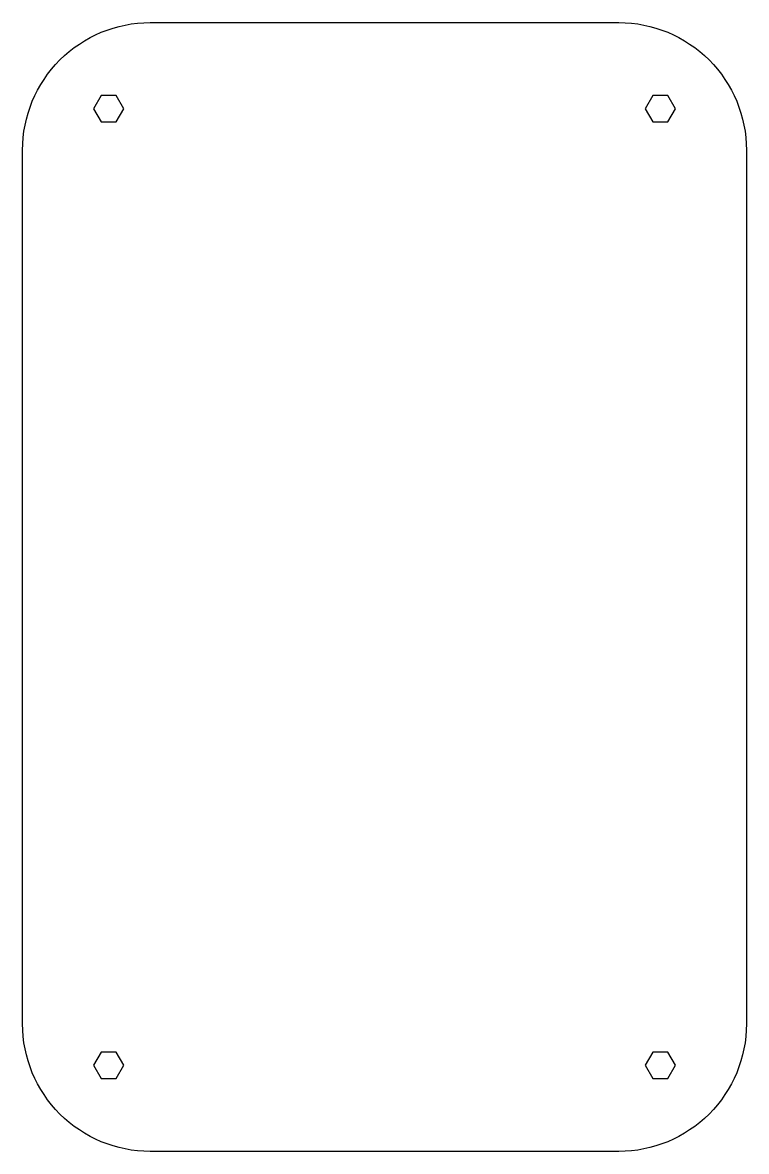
# Model space of a CAD drawing. Header units: millimetres. Extents: x -15 to 53, y -91 to 15.
import ezdxf

# ---------------------------------------------------------------- set-up
doc = ezdxf.new("R2010")
doc.units = ezdxf.units.MM
doc.layers.get('0').update_dxf_attribs({"linetype": 'CONTINUOUS'})

msp = doc.modelspace()

# ---------------------------------------------------------------- linework, layer by layer
msp.add_lwpolyline([(41.1, 15, -0.414214), (53.1, 3), (53.1, -79.2, -0.414214), (41.1, -91.2), (-3, -91.2, -0.414214), (-15, -79.2), (-15, 3, -0.414214), (-3, 15)], format="xyb", close=True)
for points in [[(-6.18, 5.66), (-5.47, 6.89), (-6.18, 8.13), (-7.6, 8.13), (-8.32, 6.89), (-7.6, 5.66)], [(46.42, 6.89), (45.7, 8.13), (44.28, 8.13), (43.57, 6.89), (44.28, 5.66), (45.7, 5.66)], [(-7.6, -84.33), (-6.18, -84.33), (-5.47, -83.09), (-6.18, -81.86), (-7.6, -81.86), (-8.32, -83.09)], [(44.28, -81.86), (43.57, -83.09), (44.28, -84.33), (45.7, -84.33), (46.42, -83.09), (45.7, -81.86)]]:
    msp.add_lwpolyline(points, close=True)

doc.saveas('drawing.dxf')
